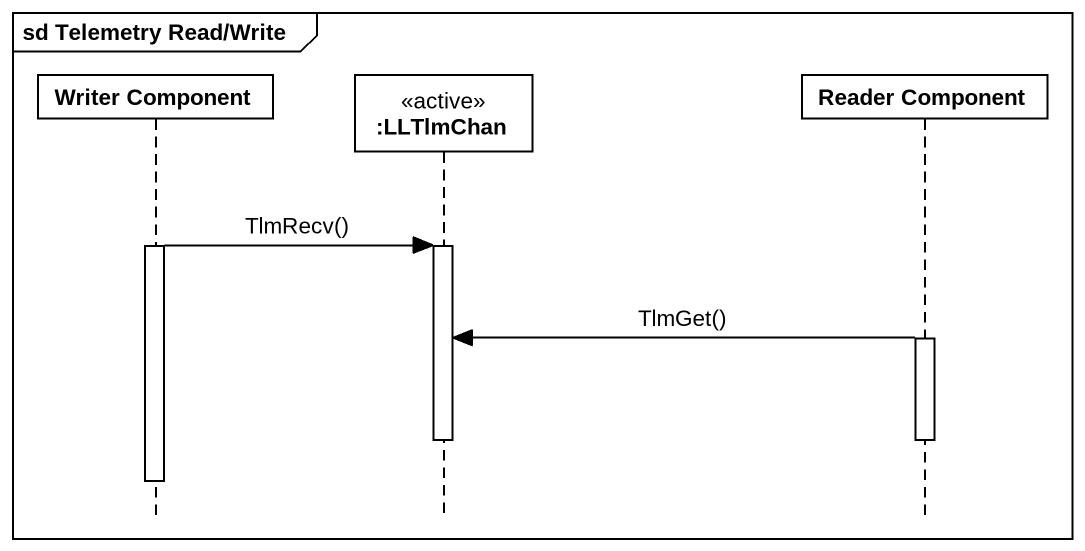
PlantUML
@startuml
mainframe sd Telemetry Read/Write
hide footbox
participant "Writer Component" as Writer_Component
participant ":LLTlmChan" as LLTlmChan <<active>>
participant "Reader Component" as Reader_Component

activate Writer_Component
Writer_Component -> LLTlmChan : TlmRecv()
activate LLTlmChan
activate Reader_Component
Reader_Component -> LLTlmChan : TlmGet()
deactivate LLTlmChan
deactivate Reader_Component
deactivate Writer_Component
@enduml
